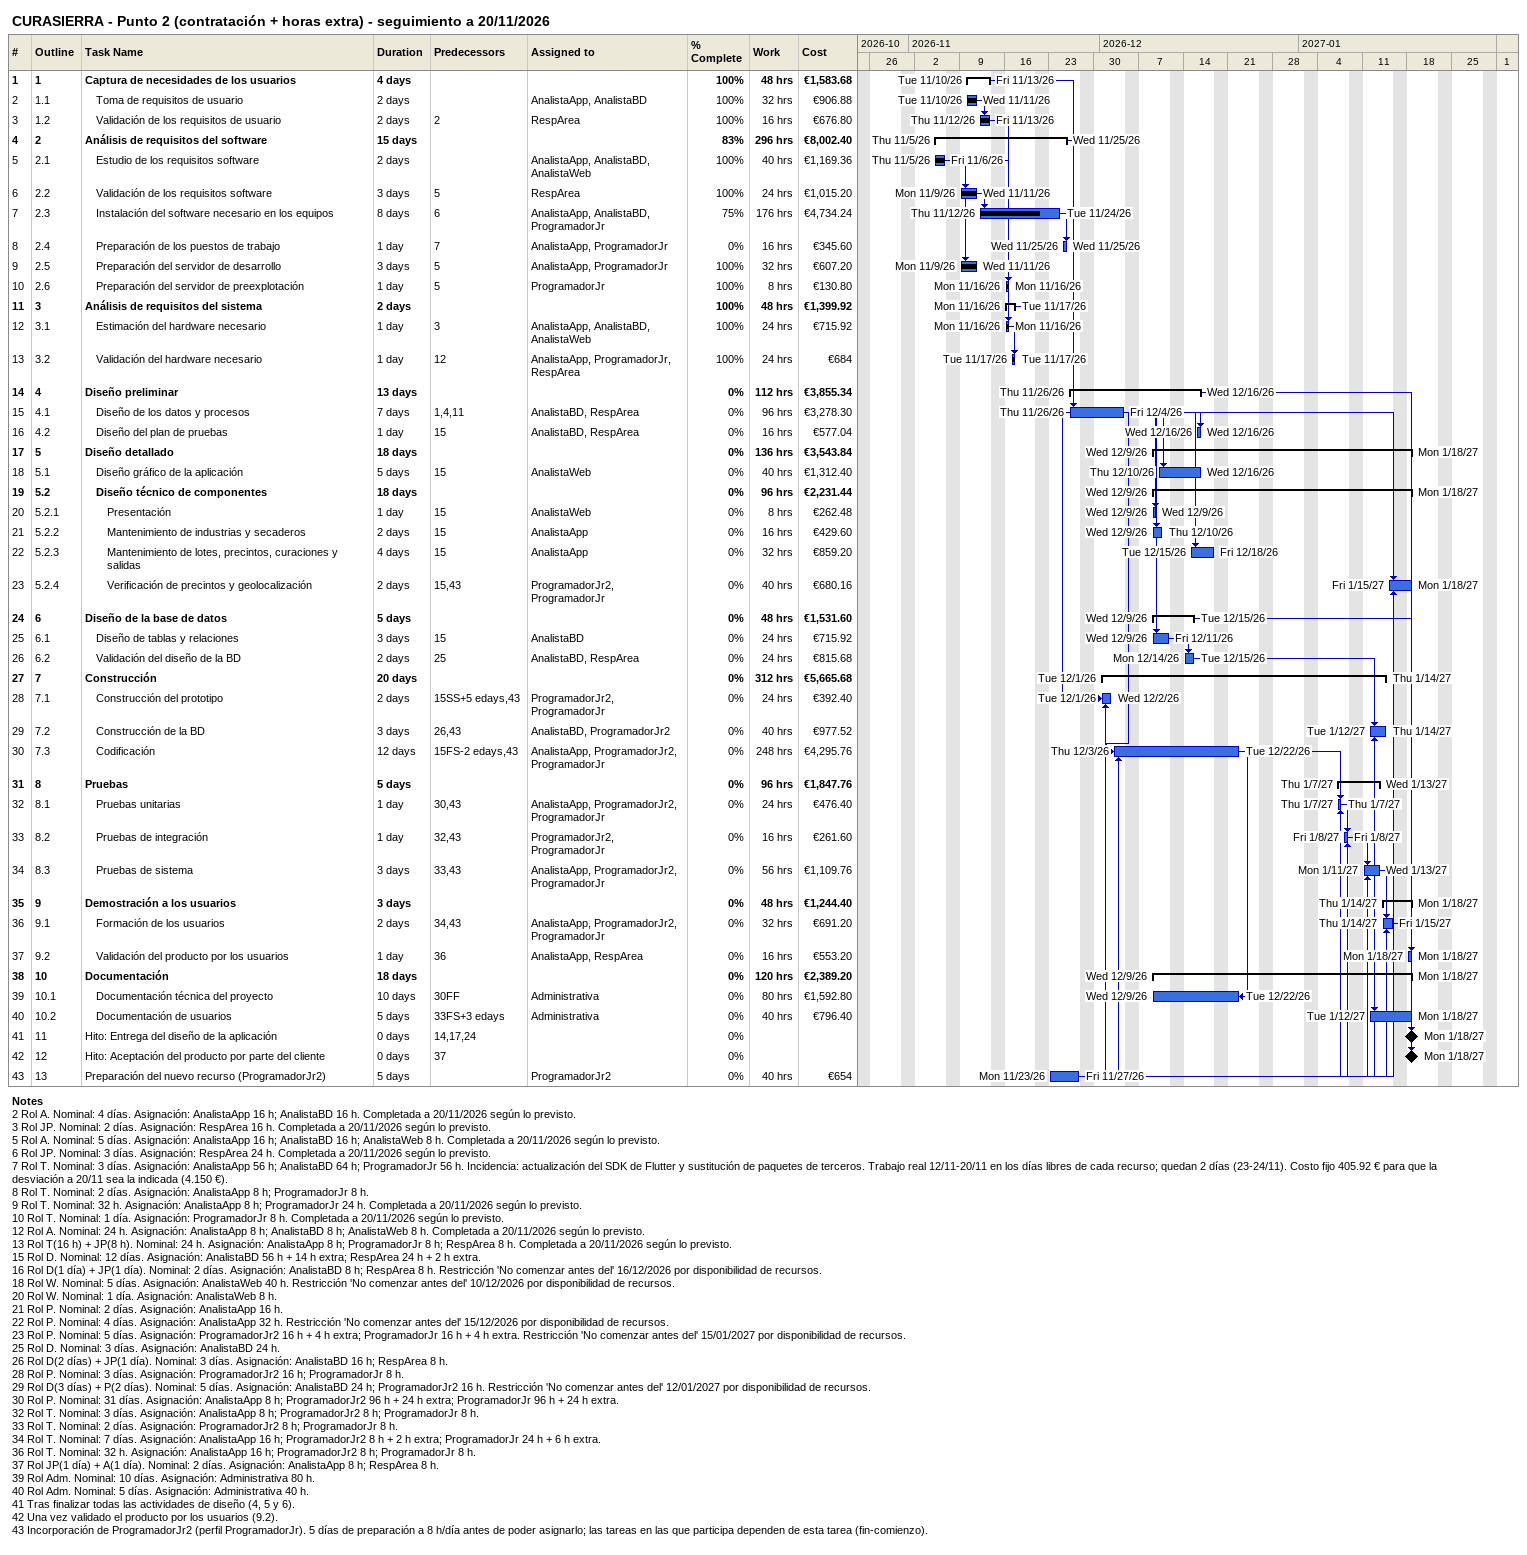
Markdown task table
CURASIERRA - Punto 2 (contratación + horas extra) - seguimiento a 20/11/2026

| ID | WBS | Task | Duration | Start | Finish | Predecessors | Resources | % complete | Work (h) | Cost (€) |
|---|---|---|---|---|---|---|---|---|---|---|
| 1 | 1 | **Captura de necesidades de los usuarios** | 4d | 2026-11-10 | 2026-11-13 |  |  | 100 | 48 | 1583.68 |
| 2 | 1.1 | Toma de requisitos de usuario | 2d | 2026-11-10 | 2026-11-11 |  | AnalistaApp, AnalistaBD | 100 | 32 | 906.88 |
| 3 | 1.2 | Validación de los requisitos de usuario | 2d | 2026-11-12 | 2026-11-13 | 2 | RespArea | 100 | 16 | 676.80 |
| 4 | 2 | **Análisis de requisitos del software** | 15d | 2026-11-05 | 2026-11-25 |  |  | 83 | 296 | 8002.40 |
| 5 | 2.1 | Estudio de los requisitos software | 2d | 2026-11-05 | 2026-11-06 |  | AnalistaApp, AnalistaBD, AnalistaWeb | 100 | 40 | 1169.36 |
| 6 | 2.2 | Validación de los requisitos software | 3d | 2026-11-09 | 2026-11-11 | 5 | RespArea | 100 | 24 | 1015.20 |
| 7 | 2.3 | Instalación del software necesario en los equipos | 8d | 2026-11-12 | 2026-11-24 | 6 | AnalistaApp, AnalistaBD, ProgramadorJr | 75 | 176 | 4734.24 |
| 8 | 2.4 | Preparación de los puestos de trabajo | 1d | 2026-11-25 | 2026-11-25 | 7 | AnalistaApp, ProgramadorJr | 0 | 16 | 345.60 |
| 9 | 2.5 | Preparación del servidor de desarrollo | 3d | 2026-11-09 | 2026-11-11 | 5 | AnalistaApp, ProgramadorJr | 100 | 32 | 607.20 |
| 10 | 2.6 | Preparación del servidor de preexplotación | 1d | 2026-11-16 | 2026-11-16 | 5 | ProgramadorJr | 100 | 8 | 130.80 |
| 11 | 3 | **Análisis de requisitos del sistema** | 2d | 2026-11-16 | 2026-11-17 |  |  | 100 | 48 | 1399.92 |
| 12 | 3.1 | Estimación del hardware necesario | 1d | 2026-11-16 | 2026-11-16 | 3 | AnalistaApp, AnalistaBD, AnalistaWeb | 100 | 24 | 715.92 |
| 13 | 3.2 | Validación del hardware necesario | 1d | 2026-11-17 | 2026-11-17 | 12 | AnalistaApp, ProgramadorJr, RespArea | 100 | 24 | 684 |
| 14 | 4 | **Diseño preliminar** | 13d | 2026-11-26 | 2026-12-16 |  |  | 0 | 112 | 3855.34 |
| 15 | 4.1 | Diseño de los datos y procesos | 7d | 2026-11-26 | 2026-12-04 | 1, 4, 11 | AnalistaBD, RespArea | 0 | 96 | 3278.30 |
| 16 | 4.2 | Diseño del plan de pruebas | 1d | 2026-12-16 | 2026-12-16 | 15 | AnalistaBD, RespArea | 0 | 16 | 577.04 |
| 17 | 5 | **Diseño detallado** | 18d | 2026-12-09 | 2027-01-18 |  |  | 0 | 136 | 3543.84 |
| 18 | 5.1 | Diseño gráfico de la aplicación | 5d | 2026-12-10 | 2026-12-16 | 15 | AnalistaWeb | 0 | 40 | 1312.40 |
| 19 | 5.2 | **Diseño técnico de componentes** | 18d | 2026-12-09 | 2027-01-18 |  |  | 0 | 96 | 2231.44 |
| 20 | 5.2.1 | Presentación | 1d | 2026-12-09 | 2026-12-09 | 15 | AnalistaWeb | 0 | 8 | 262.48 |
| 21 | 5.2.2 | Mantenimiento de industrias y secaderos | 2d | 2026-12-09 | 2026-12-10 | 15 | AnalistaApp | 0 | 16 | 429.60 |
| 22 | 5.2.3 | Mantenimiento de lotes, precintos, curaciones y salidas | 4d | 2026-12-15 | 2026-12-18 | 15 | AnalistaApp | 0 | 32 | 859.20 |
| 23 | 5.2.4 | Verificación de precintos y geolocalización | 2d | 2027-01-15 | 2027-01-18 | 15, 43 | ProgramadorJr2, ProgramadorJr | 0 | 40 | 680.16 |
| 24 | 6 | **Diseño de la base de datos** | 5d | 2026-12-09 | 2026-12-15 |  |  | 0 | 48 | 1531.60 |
| 25 | 6.1 | Diseño de tablas y relaciones | 3d | 2026-12-09 | 2026-12-11 | 15 | AnalistaBD | 0 | 24 | 715.92 |
| 26 | 6.2 | Validación del diseño de la BD | 2d | 2026-12-14 | 2026-12-15 | 25 | AnalistaBD, RespArea | 0 | 24 | 815.68 |
| 27 | 7 | **Construcción** | 20d | 2026-12-01 | 2027-01-14 |  |  | 0 | 312 | 5665.68 |
| 28 | 7.1 | Construcción del prototipo | 2d | 2026-12-01 | 2026-12-02 | 15SS+5ed, 43 | ProgramadorJr2, ProgramadorJr | 0 | 24 | 392.40 |
| 29 | 7.2 | Construcción de la BD | 3d | 2027-01-12 | 2027-01-14 | 26, 43 | AnalistaBD, ProgramadorJr2 | 0 | 40 | 977.52 |
| 30 | 7.3 | Codificación | 12d | 2026-12-03 | 2026-12-22 | 15FS-2ed, 43 | AnalistaApp, ProgramadorJr2, ProgramadorJr | 0 | 248 | 4295.76 |
| 31 | 8 | **Pruebas** | 5d | 2027-01-07 | 2027-01-13 |  |  | 0 | 96 | 1847.76 |
| 32 | 8.1 | Pruebas unitarias | 1d | 2027-01-07 | 2027-01-07 | 30, 43 | AnalistaApp, ProgramadorJr2, ProgramadorJr | 0 | 24 | 476.40 |
| 33 | 8.2 | Pruebas de integración | 1d | 2027-01-08 | 2027-01-08 | 32, 43 | ProgramadorJr2, ProgramadorJr | 0 | 16 | 261.60 |
| 34 | 8.3 | Pruebas de sistema | 3d | 2027-01-11 | 2027-01-13 | 33, 43 | AnalistaApp, ProgramadorJr2, ProgramadorJr | 0 | 56 | 1109.76 |
| 35 | 9 | **Demostración a los usuarios** | 3d | 2027-01-14 | 2027-01-18 |  |  | 0 | 48 | 1244.40 |
| 36 | 9.1 | Formación de los usuarios | 2d | 2027-01-14 | 2027-01-15 | 34, 43 | AnalistaApp, ProgramadorJr2, ProgramadorJr | 0 | 32 | 691.20 |
| 37 | 9.2 | Validación del producto por los usuarios | 1d | 2027-01-18 | 2027-01-18 | 36 | AnalistaApp, RespArea | 0 | 16 | 553.20 |
| 38 | 10 | **Documentación** | 18d | 2026-12-09 | 2027-01-18 |  |  | 0 | 120 | 2389.20 |
| 39 | 10.1 | Documentación técnica del proyecto | 10d | 2026-12-09 | 2026-12-22 | 30FF | Administrativa | 0 | 80 | 1592.80 |
| 40 | 10.2 | Documentación de usuarios | 5d | 2027-01-12 | 2027-01-18 | 33FS+3ed | Administrativa | 0 | 40 | 796.40 |
| 41 | 11 | Hito: Entrega del diseño de la aplicación | 0d | 2027-01-18 | 2027-01-18 | 14, 17, 24 |  | 0 |  |  |
| 42 | 12 | Hito: Aceptación del producto por parte del cliente | 0d | 2027-01-18 | 2027-01-18 | 37 |  | 0 |  |  |
| 43 | 13 | Preparación del nuevo recurso (ProgramadorJr2) | 5d | 2026-11-23 | 2026-11-27 |  | ProgramadorJr2 | 0 | 40 | 654 |

Notes
- 2: Rol A. Nominal: 4 días. Asignación: AnalistaApp 16 h; AnalistaBD 16 h. Completada a 20/11/2026 según lo previsto.
- 3: Rol JP. Nominal: 2 días. Asignación: RespArea 16 h. Completada a 20/11/2026 según lo previsto.
- 5: Rol A. Nominal: 5 días. Asignación: AnalistaApp 16 h; AnalistaBD 16 h; AnalistaWeb 8 h. Completada a 20/11/2026 según lo previsto.
- 6: Rol JP. Nominal: 3 días. Asignación: RespArea 24 h. Completada a 20/11/2026 según lo previsto.
- 7: Rol T. Nominal: 3 días. Asignación: AnalistaApp 56 h; AnalistaBD 64 h; ProgramadorJr 56 h. Incidencia: actualización del SDK de Flutter y sustitución de paquetes de terceros. Trabajo real 12/11-20/11 en los días libres de cada recurso; quedan 2 días (23-24/11). Costo fijo 405.92 € para que la desviación a 20/11 sea la indicada (4.150 €).
- 8: Rol T. Nominal: 2 días. Asignación: AnalistaApp 8 h; ProgramadorJr 8 h.
- 9: Rol T. Nominal: 32 h. Asignación: AnalistaApp 8 h; ProgramadorJr 24 h. Completada a 20/11/2026 según lo previsto.
- 10: Rol T. Nominal: 1 día. Asignación: ProgramadorJr 8 h. Completada a 20/11/2026 según lo previsto.
- 12: Rol A. Nominal: 24 h. Asignación: AnalistaApp 8 h; AnalistaBD 8 h; AnalistaWeb 8 h. Completada a 20/11/2026 según lo previsto.
- 13: Rol T(16 h) + JP(8 h). Nominal: 24 h. Asignación: AnalistaApp 8 h; ProgramadorJr 8 h; RespArea 8 h. Completada a 20/11/2026 según lo previsto.
- 15: Rol D. Nominal: 12 días. Asignación: AnalistaBD 56 h + 14 h extra; RespArea 24 h + 2 h extra.
- 16: Rol D(1 día) + JP(1 día). Nominal: 2 días. Asignación: AnalistaBD 8 h; RespArea 8 h. Restricción 'No comenzar antes del' 16/12/2026 por disponibilidad de recursos.
- 18: Rol W. Nominal: 5 días. Asignación: AnalistaWeb 40 h. Restricción 'No comenzar antes del' 10/12/2026 por disponibilidad de recursos.
- 20: Rol W. Nominal: 1 día. Asignación: AnalistaWeb 8 h.
- 21: Rol P. Nominal: 2 días. Asignación: AnalistaApp 16 h.
- 22: Rol P. Nominal: 4 días. Asignación: AnalistaApp 32 h. Restricción 'No comenzar antes del' 15/12/2026 por disponibilidad de recursos.
- 23: Rol P. Nominal: 5 días. Asignación: ProgramadorJr2 16 h + 4 h extra; ProgramadorJr 16 h + 4 h extra. Restricción 'No comenzar antes del' 15/01/2027 por disponibilidad de recursos.
- 25: Rol D. Nominal: 3 días. Asignación: AnalistaBD 24 h.
- 26: Rol D(2 días) + JP(1 día). Nominal: 3 días. Asignación: AnalistaBD 16 h; RespArea 8 h.
- 28: Rol P. Nominal: 3 días. Asignación: ProgramadorJr2 16 h; ProgramadorJr 8 h.
- 29: Rol D(3 días) + P(2 días). Nominal: 5 días. Asignación: AnalistaBD 24 h; ProgramadorJr2 16 h. Restricción 'No comenzar antes del' 12/01/2027 por disponibilidad de recursos.
- 30: Rol P. Nominal: 31 días. Asignación: AnalistaApp 8 h; ProgramadorJr2 96 h + 24 h extra; ProgramadorJr 96 h + 24 h extra.
- 32: Rol T. Nominal: 3 días. Asignación: AnalistaApp 8 h; ProgramadorJr2 8 h; ProgramadorJr 8 h.
- 33: Rol T. Nominal: 2 días. Asignación: ProgramadorJr2 8 h; ProgramadorJr 8 h.
- 34: Rol T. Nominal: 7 días. Asignación: AnalistaApp 16 h; ProgramadorJr2 8 h + 2 h extra; ProgramadorJr 24 h + 6 h extra.
- 36: Rol T. Nominal: 32 h. Asignación: AnalistaApp 16 h; ProgramadorJr2 8 h; ProgramadorJr 8 h.
- 37: Rol JP(1 día) + A(1 día). Nominal: 2 días. Asignación: AnalistaApp 8 h; RespArea 8 h.
- 39: Rol Adm. Nominal: 10 días. Asignación: Administrativa 80 h.
- 40: Rol Adm. Nominal: 5 días. Asignación: Administrativa 40 h.
- 41: Tras finalizar todas las actividades de diseño (4, 5 y 6).
- 42: Una vez validado el producto por los usuarios (9.2).
- 43: Incorporación de ProgramadorJr2 (perfil ProgramadorJr). 5 días de preparación a 8 h/día antes de poder asignarlo; las tareas en las que participa dependen de esta tarea (fin-comienzo).
